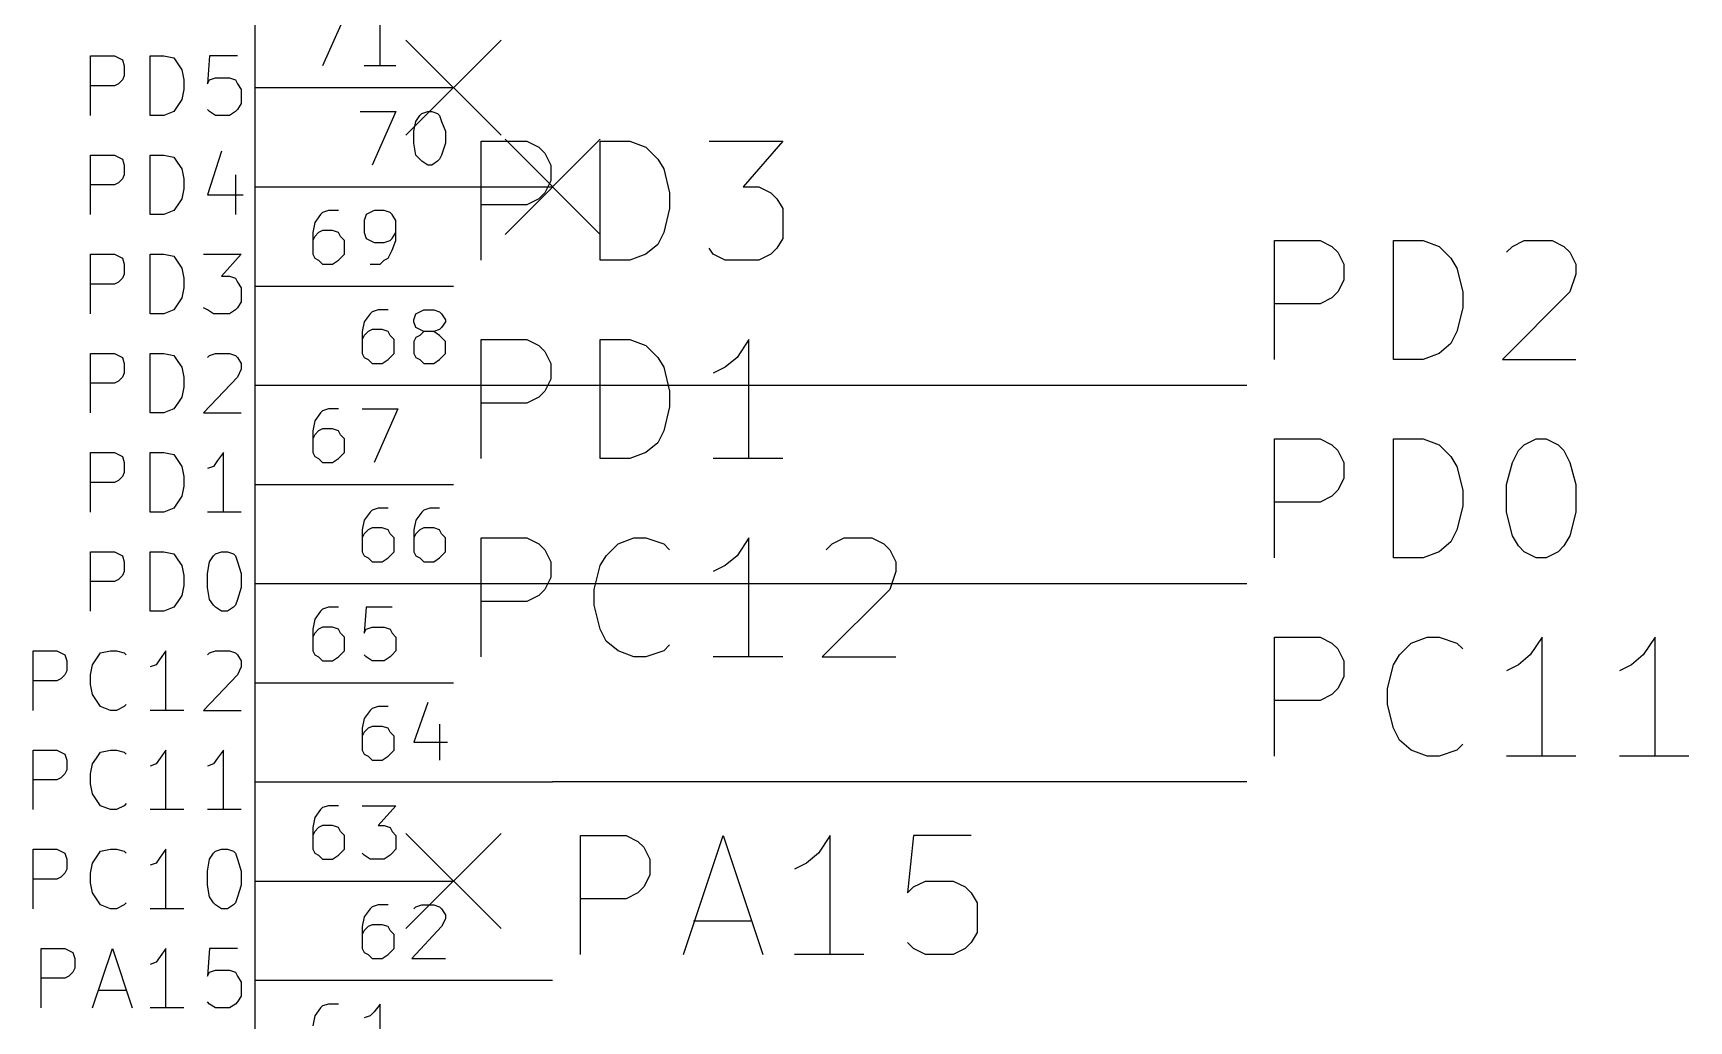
# Model space of a CAD drawing. Extents: x 10 to 287, y -200 to -10.
# Drawn here: x 63.2 to 84.4, y -132.6 to -119.95 of the extents above; entities that cross this region are included whole.
import ezdxf

# ---------------------------------------------------------------- set-up
doc = ezdxf.new("R2010")
doc.units = 0
doc.header["$MEASUREMENT"] = 0
doc.layers.add('BLACK', color=7, linetype='CONTINUOUS')

msp = doc.modelspace()

# ---------------------------------------------------------------- linework, layer by layer
at = {"layer": 'Black'}
for p, q in [((68.9356, -122.86), (68.9356, -121.336)), ((68.9356, -121.336), (69.5198, -121.336)), ((69.5198, -121.336), (69.6722, -121.412)), ((69.6722, -121.412), (69.7484, -121.488)), ((69.7484, -121.488), (69.8246, -121.641)), ((70.4596, -122.86), (70.4596, -121.336)), ((70.4596, -121.336), (70.8406, -121.336)), ((70.8406, -121.336), (71.0438, -121.412)), ((71.0438, -121.412), (71.1962, -121.564)), ((71.8566, -121.336), (72.7964, -121.336)), ((72.7964, -121.336), (72.2884, -121.92)), ((69.8246, -121.641), (69.8246, -121.844)), ((71.1962, -121.564), (71.2724, -121.691)), ((71.2724, -121.691), (71.3486, -121.996)), ((69.8246, -121.844), (69.7484, -121.996)), ((72.2884, -121.92), (72.4916, -121.92)), ((72.4916, -121.92), (72.644, -121.996)), ((69.5198, -122.149), (68.9356, -122.149)), ((69.6722, -122.072), (69.5198, -122.149)), ((69.7484, -121.996), (69.6722, -122.072)), ((71.3486, -121.996), (71.3486, -122.199)), ((72.644, -121.996), (72.7202, -122.072)), ((72.7202, -122.072), (72.7964, -122.199)), ((71.3486, -122.199), (71.2724, -122.504)), ((72.7964, -122.199), (72.7964, -122.58)), ((71.2724, -122.504), (71.1962, -122.657)), ((72.7964, -122.58), (72.7202, -122.707)), ((71.0438, -122.784), (70.8406, -122.86)), ((71.1962, -122.657), (71.0438, -122.784)), ((71.9074, -122.784), (71.8566, -122.707)), ((72.0598, -122.86), (71.9074, -122.784)), ((72.644, -122.784), (72.4916, -122.86)), ((72.7202, -122.707), (72.644, -122.784)), ((79.0956, -124.13), (79.0956, -122.606)), ((79.0956, -122.606), (79.6798, -122.606)), ((79.6798, -122.606), (79.8322, -122.682)), ((79.8322, -122.682), (79.9084, -122.758)), ((79.9084, -122.758), (79.9846, -122.911)), ((80.6196, -124.13), (80.6196, -122.606)), ((80.6196, -122.606), (81.0006, -122.606)), ((81.0006, -122.606), (81.2038, -122.682)), ((81.2038, -122.682), (81.3562, -122.834)), ((82.0674, -122.758), (82.1436, -122.682)), ((82.1436, -122.682), (82.296, -122.606)), ((82.296, -122.606), (82.6516, -122.606)), ((82.6516, -122.606), (82.804, -122.682)), ((82.804, -122.682), (82.8802, -122.758)), ((82.8802, -122.758), (82.9564, -122.911)), ((70.8406, -122.86), (70.4596, -122.86)), ((72.4916, -122.86), (72.0598, -122.86)), ((79.9846, -122.911), (79.9846, -123.114)), ((81.3562, -122.834), (81.4324, -122.961)), ((81.4324, -122.961), (81.5086, -123.266)), ((82.9564, -122.911), (82.9564, -123.038)), ((79.9846, -123.114), (79.9084, -123.266)), ((82.9564, -123.038), (82.8802, -123.266)), ((79.6798, -123.419), (79.0956, -123.419)), ((79.8322, -123.342), (79.6798, -123.419)), ((79.9084, -123.266), (79.8322, -123.342)), ((81.5086, -123.266), (81.5086, -123.469)), ((82.8802, -123.266), (82.0166, -124.13)), ((81.5086, -123.469), (81.4324, -123.774)), ((81.4324, -123.774), (81.3562, -123.927)), ((68.9356, -125.4), (68.9356, -123.876)), ((68.9356, -123.876), (69.5198, -123.876)), ((69.5198, -123.876), (69.6722, -123.952)), ((69.6722, -123.952), (69.7484, -124.028)), ((69.7484, -124.028), (69.8246, -124.181)), ((70.4596, -125.4), (70.4596, -123.876)), ((70.4596, -123.876), (70.8406, -123.876)), ((70.8406, -123.876), (71.0438, -123.952)), ((71.0438, -123.952), (71.1962, -124.104)), ((72.3646, -123.876), (72.2122, -124.104)), ((72.3646, -125.4), (72.3646, -123.876)), ((81.2038, -124.054), (81.0006, -124.13)), ((81.3562, -123.927), (81.2038, -124.054)), ((69.8246, -124.181), (69.8246, -124.384)), ((71.1962, -124.104), (71.2724, -124.231)), ((71.2724, -124.231), (71.3486, -124.536)), ((72.0598, -124.231), (71.9074, -124.308)), ((72.2122, -124.104), (72.0598, -124.231)), ((81.0006, -124.13), (80.6196, -124.13)), ((82.0166, -124.13), (82.9564, -124.13)), ((69.8246, -124.384), (69.7484, -124.536)), ((69.5198, -124.689), (68.9356, -124.689)), ((69.6722, -124.612), (69.5198, -124.689)), ((69.7484, -124.536), (69.6722, -124.612)), ((71.3486, -124.536), (71.3486, -124.739)), ((71.3486, -124.739), (71.2724, -125.044)), ((71.2724, -125.044), (71.1962, -125.197)), ((71.0438, -125.324), (70.8406, -125.4)), ((71.1962, -125.197), (71.0438, -125.324)), ((79.0956, -126.67), (79.0956, -125.146)), ((79.0956, -125.146), (79.6798, -125.146)), ((79.6798, -125.146), (79.8322, -125.222)), ((79.8322, -125.222), (79.9084, -125.298)), ((79.9084, -125.298), (79.9846, -125.451)), ((80.6196, -126.67), (80.6196, -125.146)), ((80.6196, -125.146), (81.0006, -125.146)), ((81.0006, -125.146), (81.2038, -125.222)), ((81.2038, -125.222), (81.3562, -125.374)), ((82.1436, -125.451), (82.2198, -125.298)), ((82.2198, -125.298), (82.296, -125.222)), ((82.296, -125.222), (82.4484, -125.146)), ((82.4484, -125.146), (82.5754, -125.146)), ((82.5754, -125.146), (82.7278, -125.222)), ((82.7278, -125.222), (82.804, -125.298)), ((82.804, -125.298), (82.8802, -125.451)), ((70.8406, -125.4), (70.4596, -125.4)), ((72.7964, -125.4), (71.9074, -125.4)), ((79.9846, -125.451), (79.9846, -125.654)), ((81.3562, -125.374), (81.4324, -125.501)), ((81.4324, -125.501), (81.5086, -125.806)), ((82.0674, -125.73), (82.1436, -125.451)), ((82.8802, -125.451), (82.9564, -125.73)), ((79.9846, -125.654), (79.9084, -125.806)), ((82.0674, -126.086), (82.0674, -125.73)), ((82.9564, -125.73), (82.9564, -126.086)), ((79.6798, -125.959), (79.0956, -125.959)), ((79.8322, -125.882), (79.6798, -125.959)), ((79.9084, -125.806), (79.8322, -125.882)), ((81.5086, -125.806), (81.5086, -126.009)), ((81.5086, -126.009), (81.4324, -126.314)), ((82.1436, -126.39), (82.0674, -126.086)), ((82.9564, -126.086), (82.8802, -126.39)), ((81.4324, -126.314), (81.3562, -126.467)), ((82.2198, -126.517), (82.1436, -126.39)), ((82.8802, -126.39), (82.804, -126.517)), ((68.9356, -127.94), (68.9356, -126.416)), ((68.9356, -126.416), (69.5198, -126.416)), ((69.5198, -126.416), (69.6722, -126.492)), ((69.6722, -126.492), (69.7484, -126.568)), ((69.7484, -126.568), (69.8246, -126.721)), ((70.5358, -126.644), (70.6882, -126.492)), ((70.6882, -126.492), (70.8914, -126.416)), ((70.8914, -126.416), (71.0438, -126.416)), ((71.0438, -126.416), (71.2724, -126.492)), ((71.2724, -126.492), (71.3486, -126.568)), ((72.3646, -126.416), (72.2122, -126.644)), ((72.3646, -127.94), (72.3646, -126.416)), ((73.3552, -126.568), (73.4314, -126.492)), ((73.4314, -126.492), (73.5838, -126.416)), ((73.5838, -126.416), (73.9394, -126.416)), ((73.9394, -126.416), (74.0918, -126.492)), ((74.0918, -126.492), (74.168, -126.568)), ((74.168, -126.568), (74.2442, -126.721)), ((81.2038, -126.594), (81.0006, -126.67)), ((81.3562, -126.467), (81.2038, -126.594)), ((82.296, -126.594), (82.2198, -126.517)), ((82.4484, -126.67), (82.296, -126.594)), ((82.7278, -126.594), (82.5754, -126.67)), ((82.804, -126.517), (82.7278, -126.594)), ((69.8246, -126.721), (69.8246, -126.924)), ((70.3834, -127.076), (70.4596, -126.771)), ((70.4596, -126.771), (70.5358, -126.644)), ((72.0598, -126.771), (71.9074, -126.848)), ((72.2122, -126.644), (72.0598, -126.771)), ((74.2442, -126.721), (74.2442, -126.848)), ((81.0006, -126.67), (80.6196, -126.67)), ((82.5754, -126.67), (82.4484, -126.67)), ((69.8246, -126.924), (69.7484, -127.076)), ((74.2442, -126.848), (74.168, -127.076)), ((69.5198, -127.229), (68.9356, -127.229)), ((69.6722, -127.152), (69.5198, -127.229)), ((69.7484, -127.076), (69.6722, -127.152)), ((70.3834, -127.279), (70.3834, -127.076)), ((74.168, -127.076), (73.3044, -127.94)), ((70.4596, -127.584), (70.3834, -127.279)), ((70.5358, -127.737), (70.4596, -127.584)), ((70.6882, -127.864), (70.5358, -127.737)), ((70.8914, -127.94), (70.6882, -127.864)), ((71.2724, -127.864), (71.0438, -127.94)), ((71.3486, -127.787), (71.2724, -127.864)), ((79.0956, -129.21), (79.0956, -127.686)), ((79.0956, -127.686), (79.6798, -127.686)), ((79.6798, -127.686), (79.8322, -127.762)), ((79.8322, -127.762), (79.9084, -127.838)), ((79.9084, -127.838), (79.9846, -127.991)), ((80.6958, -127.914), (80.8482, -127.762)), ((80.8482, -127.762), (81.0514, -127.686)), ((81.0514, -127.686), (81.2038, -127.686)), ((81.2038, -127.686), (81.4324, -127.762)), ((81.4324, -127.762), (81.5086, -127.838)), ((82.5246, -127.686), (82.3722, -127.914)), ((82.5246, -129.21), (82.5246, -127.686)), ((83.9724, -127.686), (83.82, -127.914)), ((83.9724, -129.21), (83.9724, -127.686)), ((71.0438, -127.94), (70.8914, -127.94)), ((72.7964, -127.94), (71.9074, -127.94)), ((73.3044, -127.94), (74.2442, -127.94)), ((79.9846, -127.991), (79.9846, -128.194)), ((80.5434, -128.346), (80.6196, -128.041)), ((80.6196, -128.041), (80.6958, -127.914)), ((82.2198, -128.041), (82.0674, -128.118)), ((82.3722, -127.914), (82.2198, -128.041)), ((83.6676, -128.041), (83.5152, -128.118)), ((83.82, -127.914), (83.6676, -128.041)), ((79.9846, -128.194), (79.9084, -128.346)), ((79.6798, -128.499), (79.0956, -128.499)), ((79.8322, -128.422), (79.6798, -128.499)), ((79.9084, -128.346), (79.8322, -128.422)), ((80.5434, -128.549), (80.5434, -128.346)), ((80.6196, -128.854), (80.5434, -128.549)), ((80.6958, -129.007), (80.6196, -128.854)), ((80.8482, -129.134), (80.6958, -129.007)), ((81.0514, -129.21), (80.8482, -129.134)), ((81.4324, -129.134), (81.2038, -129.21)), ((81.5086, -129.057), (81.4324, -129.134)), ((81.2038, -129.21), (81.0514, -129.21)), ((82.9564, -129.21), (82.0674, -129.21)), ((84.4042, -129.21), (83.5152, -129.21)), ((70.2056, -131.75), (70.2056, -130.226)), ((70.2056, -130.226), (70.7898, -130.226)), ((70.7898, -130.226), (70.9422, -130.302)), ((70.9422, -130.302), (71.0184, -130.378)), ((71.0184, -130.378), (71.0946, -130.531)), ((71.5264, -131.75), (72.0344, -130.226)), ((72.0344, -130.226), (72.5424, -131.75)), ((73.406, -130.226), (73.2536, -130.454)), ((73.406, -131.75), (73.406, -130.226)), ((74.4728, -130.226), (74.3966, -130.962)), ((75.2094, -130.226), (74.4728, -130.226)), ((71.0946, -130.531), (71.0946, -130.734)), ((73.1012, -130.581), (72.9488, -130.658)), ((73.2536, -130.454), (73.1012, -130.581)), ((71.0946, -130.734), (71.0184, -130.886)), ((74.4728, -130.886), (74.6252, -130.81)), ((74.6252, -130.81), (74.9808, -130.81)), ((74.9808, -130.81), (75.1332, -130.886)), ((70.7898, -131.039), (70.2056, -131.039)), ((70.9422, -130.962), (70.7898, -131.039)), ((71.0184, -130.886), (70.9422, -130.962)), ((74.3966, -130.962), (74.4728, -130.886)), ((75.1332, -130.886), (75.2094, -130.962)), ((75.2094, -130.962), (75.2856, -131.089)), ((75.2856, -131.089), (75.2856, -131.47)), ((71.6534, -131.318), (72.39, -131.318)), ((75.2856, -131.47), (75.2094, -131.597)), ((74.4728, -131.674), (74.3966, -131.597)), ((74.6252, -131.75), (74.4728, -131.674)), ((75.1332, -131.674), (74.9808, -131.75)), ((75.2094, -131.597), (75.1332, -131.674)), ((73.8378, -131.75), (72.9488, -131.75)), ((74.9808, -131.75), (74.6252, -131.75))]:
    msp.add_line(p, q, dxfattribs=at)
at = {"layer": 'Blue 2'}
for p, q in [((67.9704, -120.04), (69.1896, -121.26)), ((69.1896, -120.04), (67.9704, -121.26)), ((69.2404, -121.31), (70.4596, -122.53)), ((70.4596, -121.31), (69.2404, -122.53)), ((67.9704, -130.2), (69.1896, -131.42)), ((69.1896, -130.2), (67.9704, -131.42))]:
    msp.add_line(p, q, dxfattribs=at)
at = {"layer": 'Cyan 2'}
for p, q in [((63.9318, -121.006), (63.9318, -120.244)), ((63.9318, -120.244), (64.2366, -120.244)), ((64.2366, -120.244), (64.2874, -120.269)), ((64.6938, -121.006), (64.6938, -120.244)), ((64.6938, -120.244), (64.8716, -120.244)), ((64.8716, -120.244), (64.9986, -120.269)), ((65.4558, -120.244), (65.4304, -120.599)), ((65.8114, -120.244), (65.4558, -120.244)), ((64.2874, -120.269), (64.3382, -120.294)), ((64.3382, -120.294), (64.3636, -120.371)), ((64.3636, -120.371), (64.3636, -120.498)), ((64.9986, -120.269), (65.0494, -120.345)), ((65.0494, -120.345), (65.1002, -120.421)), ((65.1002, -120.421), (65.1256, -120.548)), ((64.2366, -120.625), (63.9318, -120.625)), ((64.2874, -120.599), (64.2366, -120.625)), ((64.3382, -120.548), (64.2874, -120.599)), ((64.3636, -120.498), (64.3382, -120.548)), ((65.1256, -120.675), (65.1002, -120.802)), ((65.1256, -120.548), (65.1256, -120.675)), ((65.4304, -120.599), (65.4558, -120.548)), ((65.4558, -120.548), (65.532, -120.523)), ((65.532, -120.523), (65.7098, -120.523)), ((65.7098, -120.523), (65.786, -120.548)), ((65.786, -120.548), (65.8114, -120.599)), ((65.8114, -120.599), (65.8622, -120.675)), ((65.8622, -120.675), (65.8622, -120.853)), ((65.0494, -120.879), (64.9986, -120.955)), ((65.1002, -120.802), (65.0494, -120.879)), ((65.8622, -120.853), (65.8114, -120.929)), ((64.8716, -121.006), (64.6938, -121.006)), ((64.9986, -120.955), (64.8716, -121.006)), ((65.4558, -120.955), (65.4304, -120.929)), ((65.532, -121.006), (65.4558, -120.955)), ((65.7098, -121.006), (65.532, -121.006)), ((65.786, -120.955), (65.7098, -121.006)), ((65.8114, -120.929), (65.786, -120.955)), ((63.9318, -122.276), (63.9318, -121.514)), ((63.9318, -121.514), (64.2366, -121.514)), ((64.2366, -121.514), (64.2874, -121.539)), ((64.6938, -122.276), (64.6938, -121.514)), ((64.6938, -121.514), (64.8716, -121.514)), ((64.8716, -121.514), (64.9986, -121.539)), ((65.6082, -121.463), (65.4304, -122.022)), ((64.2874, -121.539), (64.3382, -121.564)), ((64.3382, -121.564), (64.3636, -121.641)), ((64.3636, -121.641), (64.3636, -121.768)), ((64.9986, -121.539), (65.0494, -121.615)), ((65.0494, -121.615), (65.1002, -121.691)), ((65.1002, -121.691), (65.1256, -121.818)), ((64.2366, -121.895), (63.9318, -121.895)), ((64.2874, -121.869), (64.2366, -121.895)), ((64.3382, -121.818), (64.2874, -121.869)), ((64.3636, -121.768), (64.3382, -121.818)), ((65.1256, -121.945), (65.1002, -122.072)), ((65.1256, -121.818), (65.1256, -121.945)), ((65.786, -121.768), (65.786, -122.276)), ((65.0494, -122.149), (64.9986, -122.225)), ((65.1002, -122.072), (65.0494, -122.149)), ((65.4304, -122.022), (65.8876, -122.022)), ((64.8716, -122.276), (64.6938, -122.276)), ((64.9986, -122.225), (64.8716, -122.276)), ((63.9318, -123.546), (63.9318, -122.784)), ((63.9318, -122.784), (64.2366, -122.784)), ((64.2366, -122.784), (64.2874, -122.809)), ((64.6938, -123.546), (64.6938, -122.784)), ((64.6938, -122.784), (64.8716, -122.784)), ((64.8716, -122.784), (64.9986, -122.809)), ((65.3796, -122.784), (65.8622, -122.784)), ((65.8622, -122.784), (65.6082, -123.063)), ((64.2874, -122.809), (64.3382, -122.834)), ((64.3382, -122.834), (64.3636, -122.911)), ((64.3636, -122.911), (64.3636, -123.038)), ((64.9986, -122.809), (65.0494, -122.885)), ((65.0494, -122.885), (65.1002, -122.961)), ((65.1002, -122.961), (65.1256, -123.088)), ((64.2366, -123.165), (63.9318, -123.165)), ((64.2874, -123.139), (64.2366, -123.165)), ((64.3382, -123.088), (64.2874, -123.139)), ((64.3636, -123.038), (64.3382, -123.088)), ((65.1256, -123.215), (65.1002, -123.342)), ((65.1256, -123.088), (65.1256, -123.215)), ((65.6082, -123.063), (65.7098, -123.063)), ((65.7098, -123.063), (65.786, -123.088)), ((65.786, -123.088), (65.8114, -123.139)), ((65.8114, -123.139), (65.8622, -123.215)), ((65.8622, -123.215), (65.8622, -123.393)), ((65.0494, -123.419), (64.9986, -123.495)), ((65.1002, -123.342), (65.0494, -123.419)), ((65.8622, -123.393), (65.8114, -123.469)), ((64.8716, -123.546), (64.6938, -123.546)), ((64.9986, -123.495), (64.8716, -123.546)), ((65.4304, -123.495), (65.3796, -123.469)), ((65.5066, -123.546), (65.4304, -123.495)), ((65.7098, -123.546), (65.5066, -123.546)), ((65.786, -123.495), (65.7098, -123.546)), ((65.8114, -123.469), (65.786, -123.495)), ((63.9318, -124.816), (63.9318, -124.054)), ((63.9318, -124.054), (64.2366, -124.054)), ((64.2366, -124.054), (64.2874, -124.079)), ((64.6938, -124.816), (64.6938, -124.054)), ((64.6938, -124.054), (64.8716, -124.054)), ((64.8716, -124.054), (64.9986, -124.079)), ((65.4558, -124.079), (65.532, -124.054)), ((65.532, -124.054), (65.7098, -124.054)), ((65.7098, -124.054), (65.786, -124.079)), ((64.2874, -124.079), (64.3382, -124.104)), ((64.3382, -124.104), (64.3636, -124.181)), ((64.3636, -124.181), (64.3636, -124.308)), ((64.9986, -124.079), (65.0494, -124.155)), ((65.0494, -124.155), (65.1002, -124.231)), ((65.1002, -124.231), (65.1256, -124.358)), ((65.4304, -124.104), (65.4558, -124.079)), ((65.786, -124.079), (65.8114, -124.104)), ((65.8114, -124.104), (65.8622, -124.181)), ((65.8622, -124.257), (65.8114, -124.358)), ((65.8622, -124.181), (65.8622, -124.257)), ((64.2366, -124.435), (63.9318, -124.435)), ((64.2874, -124.409), (64.2366, -124.435)), ((64.3382, -124.358), (64.2874, -124.409)), ((64.3636, -124.308), (64.3382, -124.358)), ((65.1256, -124.485), (65.1002, -124.612)), ((65.1256, -124.358), (65.1256, -124.485)), ((65.8114, -124.358), (65.3796, -124.816)), ((65.0494, -124.689), (64.9986, -124.765)), ((65.1002, -124.612), (65.0494, -124.689)), ((64.8716, -124.816), (64.6938, -124.816)), ((64.9986, -124.765), (64.8716, -124.816)), ((65.3796, -124.816), (65.8622, -124.816)), ((63.9318, -126.086), (63.9318, -125.324)), ((63.9318, -125.324), (64.2366, -125.324)), ((64.2366, -125.324), (64.2874, -125.349)), ((64.6938, -126.086), (64.6938, -125.324)), ((64.6938, -125.324), (64.8716, -125.324)), ((64.8716, -125.324), (64.9986, -125.349)), ((65.6336, -125.324), (65.5574, -125.425)), ((65.6336, -126.086), (65.6336, -125.324)), ((64.2874, -125.349), (64.3382, -125.374)), ((64.3382, -125.374), (64.3636, -125.451)), ((64.3636, -125.451), (64.3636, -125.578)), ((64.9986, -125.349), (65.0494, -125.425)), ((65.0494, -125.425), (65.1002, -125.501)), ((65.1002, -125.501), (65.1256, -125.628)), ((65.5066, -125.501), (65.4304, -125.527)), ((65.5574, -125.425), (65.5066, -125.501)), ((64.2366, -125.705), (63.9318, -125.705)), ((64.2874, -125.679), (64.2366, -125.705)), ((64.3382, -125.628), (64.2874, -125.679)), ((64.3636, -125.578), (64.3382, -125.628)), ((65.1256, -125.755), (65.1002, -125.882)), ((65.1256, -125.628), (65.1256, -125.755)), ((65.0494, -125.959), (64.9986, -126.035)), ((65.1002, -125.882), (65.0494, -125.959)), ((64.8716, -126.086), (64.6938, -126.086)), ((64.9986, -126.035), (64.8716, -126.086)), ((65.8622, -126.086), (65.4304, -126.086)), ((63.9318, -127.356), (63.9318, -126.594)), ((63.9318, -126.594), (64.2366, -126.594)), ((64.2366, -126.594), (64.2874, -126.619)), ((64.6938, -127.356), (64.6938, -126.594)), ((64.6938, -126.594), (64.8716, -126.594)), ((64.8716, -126.594), (64.9986, -126.619)), ((65.532, -126.619), (65.6082, -126.594)), ((65.6082, -126.594), (65.6844, -126.594)), ((65.6844, -126.594), (65.7606, -126.619)), ((64.2874, -126.619), (64.3382, -126.644)), ((64.3382, -126.644), (64.3636, -126.721)), ((64.3636, -126.721), (64.3636, -126.848)), ((64.9986, -126.619), (65.0494, -126.695)), ((65.0494, -126.695), (65.1002, -126.771)), ((65.1002, -126.771), (65.1256, -126.898)), ((65.4304, -126.873), (65.4558, -126.721)), ((65.4558, -126.721), (65.5066, -126.644)), ((65.5066, -126.644), (65.532, -126.619)), ((65.7606, -126.619), (65.786, -126.644)), ((65.786, -126.644), (65.8114, -126.721)), ((65.8114, -126.721), (65.8622, -126.873)), ((64.2366, -126.975), (63.9318, -126.975)), ((64.2874, -126.949), (64.2366, -126.975)), ((64.3382, -126.898), (64.2874, -126.949)), ((64.3636, -126.848), (64.3382, -126.898)), ((65.1256, -127.025), (65.1002, -127.152)), ((65.1256, -126.898), (65.1256, -127.025)), ((65.4304, -127.051), (65.4304, -126.873)), ((65.8622, -126.873), (65.8622, -127.051)), ((65.0494, -127.229), (64.9986, -127.305)), ((65.1002, -127.152), (65.0494, -127.229)), ((65.4558, -127.203), (65.4304, -127.051)), ((65.5066, -127.279), (65.4558, -127.203)), ((65.8114, -127.203), (65.786, -127.279)), ((65.8622, -127.051), (65.8114, -127.203)), ((64.8716, -127.356), (64.6938, -127.356)), ((64.9986, -127.305), (64.8716, -127.356)), ((65.532, -127.305), (65.5066, -127.279)), ((65.6082, -127.356), (65.532, -127.305)), ((65.6844, -127.356), (65.6082, -127.356)), ((65.7606, -127.305), (65.6844, -127.356)), ((65.786, -127.279), (65.7606, -127.305)), ((63.1952, -128.626), (63.1952, -127.864)), ((63.1952, -127.864), (63.5, -127.864)), ((63.5, -127.864), (63.5508, -127.889)), ((63.5508, -127.889), (63.6016, -127.914)), ((64.008, -127.965), (64.0588, -127.889)), ((64.0588, -127.889), (64.1858, -127.864)), ((64.1858, -127.864), (64.262, -127.864)), ((64.262, -127.864), (64.3636, -127.889)), ((64.3636, -127.889), (64.389, -127.914)), ((64.897, -127.864), (64.8208, -127.965)), ((64.897, -128.626), (64.897, -127.864)), ((65.4304, -127.914), (65.4558, -127.889)), ((65.4558, -127.889), (65.532, -127.864)), ((65.532, -127.864), (65.7098, -127.864)), ((65.7098, -127.864), (65.786, -127.889)), ((65.786, -127.889), (65.8114, -127.914)), ((63.6016, -127.914), (63.627, -127.991)), ((63.627, -127.991), (63.627, -128.118)), ((63.9318, -128.168), (63.9572, -128.041)), ((63.9572, -128.041), (64.008, -127.965)), ((64.77, -128.041), (64.6938, -128.067)), ((64.8208, -127.965), (64.77, -128.041)), ((65.8114, -127.914), (65.8622, -127.991)), ((65.8622, -128.067), (65.8114, -128.168)), ((65.8622, -127.991), (65.8622, -128.067)), ((63.5, -128.245), (63.1952, -128.245)), ((63.5508, -128.219), (63.5, -128.245)), ((63.6016, -128.168), (63.5508, -128.219)), ((63.627, -128.118), (63.6016, -128.168)), ((63.9318, -128.295), (63.9318, -128.168)), ((63.9572, -128.422), (63.9318, -128.295)), ((65.8114, -128.168), (65.3796, -128.626)), ((64.008, -128.499), (63.9572, -128.422)), ((64.0588, -128.575), (64.008, -128.499)), ((64.1858, -128.626), (64.0588, -128.575)), ((64.262, -128.626), (64.1858, -128.626)), ((64.3636, -128.575), (64.262, -128.626)), ((64.389, -128.549), (64.3636, -128.575)), ((65.1256, -128.626), (64.6938, -128.626)), ((65.3796, -128.626), (65.8622, -128.626)), ((63.1952, -129.896), (63.1952, -129.134)), ((63.1952, -129.134), (63.5, -129.134)), ((63.5, -129.134), (63.5508, -129.159)), ((63.5508, -129.159), (63.6016, -129.184)), ((64.008, -129.235), (64.0588, -129.159)), ((64.0588, -129.159), (64.1858, -129.134)), ((64.1858, -129.134), (64.262, -129.134)), ((64.262, -129.134), (64.3636, -129.159)), ((64.3636, -129.159), (64.389, -129.184)), ((64.897, -129.134), (64.8208, -129.235)), ((64.897, -129.896), (64.897, -129.134)), ((65.6336, -129.134), (65.5574, -129.235)), ((65.6336, -129.896), (65.6336, -129.134)), ((63.6016, -129.184), (63.627, -129.261)), ((63.627, -129.261), (63.627, -129.388)), ((63.9318, -129.438), (63.9572, -129.311)), ((63.9572, -129.311), (64.008, -129.235)), ((64.77, -129.311), (64.6938, -129.337)), ((64.8208, -129.235), (64.77, -129.311)), ((65.5066, -129.311), (65.4304, -129.337)), ((65.5574, -129.235), (65.5066, -129.311)), ((63.5, -129.515), (63.1952, -129.515)), ((63.5508, -129.489), (63.5, -129.515)), ((63.6016, -129.438), (63.5508, -129.489)), ((63.627, -129.388), (63.6016, -129.438)), ((63.9318, -129.565), (63.9318, -129.438)), ((63.9572, -129.692), (63.9318, -129.565)), ((64.008, -129.769), (63.9572, -129.692)), ((64.0588, -129.845), (64.008, -129.769)), ((64.1858, -129.896), (64.0588, -129.845)), ((64.262, -129.896), (64.1858, -129.896)), ((64.3636, -129.845), (64.262, -129.896)), ((64.389, -129.819), (64.3636, -129.845)), ((65.1256, -129.896), (64.6938, -129.896)), ((65.8622, -129.896), (65.4304, -129.896)), ((63.1952, -131.166), (63.1952, -130.404)), ((63.1952, -130.404), (63.5, -130.404)), ((63.5, -130.404), (63.5508, -130.429)), ((63.5508, -130.429), (63.6016, -130.454)), ((64.008, -130.505), (64.0588, -130.429)), ((64.0588, -130.429), (64.1858, -130.404)), ((64.1858, -130.404), (64.262, -130.404)), ((64.262, -130.404), (64.3636, -130.429)), ((64.3636, -130.429), (64.389, -130.454)), ((64.897, -130.404), (64.8208, -130.505)), ((64.897, -131.166), (64.897, -130.404)), ((65.5066, -130.454), (65.532, -130.429)), ((65.532, -130.429), (65.6082, -130.404)), ((65.6082, -130.404), (65.6844, -130.404)), ((65.6844, -130.404), (65.7606, -130.429)), ((65.7606, -130.429), (65.786, -130.454)), ((63.6016, -130.454), (63.627, -130.531)), ((63.627, -130.531), (63.627, -130.658)), ((63.9318, -130.708), (63.9572, -130.581)), ((63.9572, -130.581), (64.008, -130.505)), ((64.77, -130.581), (64.6938, -130.607)), ((64.8208, -130.505), (64.77, -130.581)), ((65.4304, -130.683), (65.4558, -130.531)), ((65.4558, -130.531), (65.5066, -130.454)), ((65.786, -130.454), (65.8114, -130.531)), ((65.8114, -130.531), (65.8622, -130.683)), ((63.5, -130.785), (63.1952, -130.785)), ((63.5508, -130.759), (63.5, -130.785)), ((63.6016, -130.708), (63.5508, -130.759)), ((63.627, -130.658), (63.6016, -130.708)), ((63.9318, -130.835), (63.9318, -130.708)), ((63.9572, -130.962), (63.9318, -130.835)), ((65.4304, -130.861), (65.4304, -130.683)), ((65.8622, -130.683), (65.8622, -130.861)), ((64.008, -131.039), (63.9572, -130.962)), ((64.0588, -131.115), (64.008, -131.039)), ((65.4558, -131.013), (65.4304, -130.861)), ((65.5066, -131.089), (65.4558, -131.013)), ((65.8114, -131.013), (65.786, -131.089)), ((65.8622, -130.861), (65.8114, -131.013)), ((64.1858, -131.166), (64.0588, -131.115)), ((64.262, -131.166), (64.1858, -131.166)), ((64.3636, -131.115), (64.262, -131.166)), ((64.389, -131.089), (64.3636, -131.115)), ((65.1256, -131.166), (64.6938, -131.166)), ((65.532, -131.115), (65.5066, -131.089)), ((65.6082, -131.166), (65.532, -131.115)), ((65.6844, -131.166), (65.6082, -131.166)), ((65.7606, -131.115), (65.6844, -131.166)), ((65.786, -131.089), (65.7606, -131.115)), ((63.2968, -132.436), (63.2968, -131.674)), ((63.2968, -131.674), (63.6016, -131.674)), ((63.6016, -131.674), (63.6524, -131.699)), ((63.6524, -131.699), (63.7032, -131.724)), ((63.9572, -132.436), (64.2112, -131.674)), ((64.2112, -131.674), (64.4652, -132.436)), ((64.897, -131.674), (64.8208, -131.775)), ((64.897, -132.436), (64.897, -131.674)), ((65.4558, -131.674), (65.4304, -132.029)), ((65.8114, -131.674), (65.4558, -131.674)), ((63.7032, -131.724), (63.7286, -131.801)), ((63.7286, -131.801), (63.7286, -131.928)), ((64.77, -131.851), (64.6938, -131.877)), ((64.8208, -131.775), (64.77, -131.851)), ((63.6016, -132.055), (63.2968, -132.055)), ((63.6524, -132.029), (63.6016, -132.055)), ((63.7032, -131.978), (63.6524, -132.029)), ((63.7286, -131.928), (63.7032, -131.978)), ((65.4304, -132.029), (65.4558, -131.978)), ((65.4558, -131.978), (65.532, -131.953)), ((65.532, -131.953), (65.7098, -131.953)), ((65.7098, -131.953), (65.786, -131.978)), ((65.786, -131.978), (65.8114, -132.029)), ((65.8114, -132.029), (65.8622, -132.105)), ((65.8622, -132.105), (65.8622, -132.283)), ((64.0334, -132.207), (64.389, -132.207)), ((65.8622, -132.283), (65.8114, -132.359)), ((65.1256, -132.436), (64.6938, -132.436)), ((65.4558, -132.385), (65.4304, -132.359)), ((65.532, -132.436), (65.4558, -132.385)), ((65.7098, -132.436), (65.532, -132.436)), ((65.786, -132.385), (65.7098, -132.436)), ((65.8114, -132.359), (65.786, -132.385))]:
    msp.add_line(p, q, dxfattribs=at)
at = {"layer": 'Green 2'}
for p, q in [((69.85, -124.46), (78.74, -124.46)), ((69.85, -127), (78.74, -127)), ((78.74, -129.54), (69.85, -129.54))]:
    msp.add_line(p, q, dxfattribs=at)
at = {"layer": 'Red 2'}
for p, q in [((66.04, -148.59), (66.04, -82.55)), ((67.2084, -119.685), (66.9036, -120.371)), ((67.6402, -120.371), (67.6402, -119.685)), ((67.8434, -120.371), (67.437, -120.371)), ((66.04, -120.65), (68.58, -120.65)), ((67.3862, -120.955), (67.8434, -120.955)), ((67.8434, -120.955), (67.5386, -121.641)), ((68.072, -121.209), (68.0974, -121.082)), ((68.0974, -121.082), (68.1482, -121.006)), ((68.1482, -121.006), (68.1736, -120.98)), ((68.1736, -120.98), (68.2498, -120.955)), ((68.2498, -120.955), (68.3006, -120.955)), ((68.3006, -120.955), (68.3768, -120.98)), ((68.3768, -120.98), (68.4022, -121.006)), ((68.4022, -121.006), (68.4276, -121.082)), ((68.4276, -121.082), (68.4784, -121.209)), ((68.072, -121.361), (68.072, -121.209)), ((68.4784, -121.209), (68.4784, -121.361)), ((68.0974, -121.514), (68.072, -121.361)), ((68.1482, -121.564), (68.0974, -121.514)), ((68.4276, -121.514), (68.4022, -121.564)), ((68.4784, -121.361), (68.4276, -121.514)), ((68.1736, -121.59), (68.1482, -121.564)), ((68.2498, -121.641), (68.1736, -121.59)), ((68.3006, -121.641), (68.2498, -121.641)), ((68.3768, -121.59), (68.3006, -121.641)), ((68.4022, -121.564), (68.3768, -121.59)), ((66.04, -121.92), (69.85, -121.92)), ((66.8782, -122.276), (66.802, -122.377)), ((66.9036, -122.25), (66.8782, -122.276)), ((66.9798, -122.225), (66.9036, -122.25)), ((67.1068, -122.225), (66.9798, -122.225)), ((67.4624, -122.276), (67.437, -122.352)), ((67.437, -122.352), (67.437, -122.504)), ((67.5132, -122.25), (67.4624, -122.276)), ((67.564, -122.225), (67.5132, -122.25)), ((67.691, -122.225), (67.564, -122.225)), ((67.7672, -122.25), (67.691, -122.225)), ((67.7926, -122.276), (67.7672, -122.25)), ((67.8434, -122.352), (67.7926, -122.276)), ((67.8434, -122.606), (67.8434, -122.352)), ((66.802, -122.377), (66.7766, -122.504)), ((66.7766, -122.504), (66.7766, -122.784)), ((66.802, -122.555), (66.7766, -122.606)), ((66.8528, -122.504), (66.802, -122.555)), ((66.9036, -122.479), (66.8528, -122.504)), ((67.0306, -122.479), (66.9036, -122.479)), ((67.1068, -122.504), (67.0306, -122.479)), ((67.1322, -122.555), (67.1068, -122.504)), ((67.183, -122.606), (67.1322, -122.555)), ((67.437, -122.504), (67.4624, -122.58)), ((67.4624, -122.58), (67.5132, -122.606)), ((67.7672, -122.606), (67.7926, -122.58)), ((67.7926, -122.58), (67.8434, -122.504)), ((66.7766, -122.784), (66.802, -122.834)), ((67.1322, -122.834), (67.183, -122.784)), ((67.183, -122.784), (67.183, -122.606)), ((67.5132, -122.606), (67.564, -122.631)), ((67.564, -122.631), (67.691, -122.631)), ((67.691, -122.631), (67.7672, -122.606)), ((67.7418, -122.834), (67.7926, -122.733)), ((67.7926, -122.733), (67.8434, -122.606)), ((66.802, -122.834), (66.8528, -122.86)), ((66.8528, -122.86), (66.9036, -122.911)), ((66.9036, -122.911), (67.0306, -122.911)), ((67.0306, -122.911), (67.1068, -122.86)), ((67.1068, -122.86), (67.1322, -122.834)), ((67.5132, -122.911), (67.6402, -122.911)), ((67.6402, -122.911), (67.691, -122.86)), ((67.691, -122.86), (67.7418, -122.834)), ((66.04, -123.19), (68.58, -123.19)), ((67.437, -123.647), (67.4116, -123.774)), ((67.5132, -123.546), (67.437, -123.647)), ((67.5386, -123.52), (67.5132, -123.546)), ((67.6148, -123.495), (67.5386, -123.52)), ((67.7418, -123.495), (67.6148, -123.495)), ((68.072, -123.622), (68.0974, -123.546)), ((68.072, -123.647), (68.072, -123.622)), ((68.0974, -123.723), (68.072, -123.647)), ((68.0974, -123.546), (68.1482, -123.52)), ((68.1482, -123.52), (68.199, -123.495)), ((68.199, -123.495), (68.326, -123.495)), ((68.326, -123.495), (68.4022, -123.52)), ((68.4022, -123.52), (68.4276, -123.546)), ((68.4276, -123.546), (68.4784, -123.622)), ((68.4784, -123.647), (68.4276, -123.723)), ((68.4784, -123.622), (68.4784, -123.647)), ((67.4116, -123.774), (67.4116, -124.054)), ((67.437, -123.825), (67.4116, -123.876)), ((67.4878, -123.774), (67.437, -123.825)), ((67.5386, -123.749), (67.4878, -123.774)), ((67.6656, -123.749), (67.5386, -123.749)), ((67.7418, -123.774), (67.6656, -123.749)), ((67.7672, -123.825), (67.7418, -123.774)), ((67.818, -123.876), (67.7672, -123.825)), ((68.0974, -123.85), (68.072, -123.901)), ((68.1482, -123.749), (68.0974, -123.723)), ((68.1482, -123.825), (68.0974, -123.85)), ((68.199, -123.774), (68.1482, -123.749)), ((68.199, -123.774), (68.1482, -123.825)), ((68.326, -123.774), (68.199, -123.774)), ((68.4022, -123.749), (68.326, -123.774)), ((68.4022, -123.825), (68.326, -123.774)), ((68.4276, -123.723), (68.4022, -123.749)), ((68.4276, -123.85), (68.4022, -123.825)), ((68.4784, -123.901), (68.4276, -123.85)), ((67.4116, -124.054), (67.437, -124.104)), ((67.7672, -124.104), (67.818, -124.054)), ((67.818, -124.054), (67.818, -123.876)), ((68.072, -123.901), (68.072, -124.054)), ((68.072, -124.054), (68.0974, -124.104)), ((68.4276, -124.104), (68.4784, -124.054)), ((68.4784, -124.054), (68.4784, -123.901)), ((67.437, -124.104), (67.4878, -124.13)), ((67.4878, -124.13), (67.5386, -124.181)), ((67.5386, -124.181), (67.6656, -124.181)), ((67.6656, -124.181), (67.7418, -124.13)), ((67.7418, -124.13), (67.7672, -124.104)), ((68.0974, -124.104), (68.1482, -124.13)), ((68.1482, -124.13), (68.199, -124.181)), ((68.199, -124.181), (68.326, -124.181)), ((68.326, -124.181), (68.4022, -124.13)), ((68.4022, -124.13), (68.4276, -124.104)), ((66.04, -124.46), (69.85, -124.46)), ((66.802, -124.917), (66.7766, -125.044)), ((66.8782, -124.816), (66.802, -124.917)), ((66.9036, -124.79), (66.8782, -124.816)), ((66.9798, -124.765), (66.9036, -124.79)), ((67.1068, -124.765), (66.9798, -124.765)), ((67.4116, -124.765), (67.8688, -124.765)), ((67.8688, -124.765), (67.564, -125.451)), ((66.7766, -125.044), (66.7766, -125.324)), ((66.802, -125.095), (66.7766, -125.146)), ((66.8528, -125.044), (66.802, -125.095)), ((66.9036, -125.019), (66.8528, -125.044)), ((67.0306, -125.019), (66.9036, -125.019)), ((67.1068, -125.044), (67.0306, -125.019)), ((67.1322, -125.095), (67.1068, -125.044)), ((67.183, -125.146), (67.1322, -125.095)), ((66.7766, -125.324), (66.802, -125.374)), ((67.1322, -125.374), (67.183, -125.324)), ((67.183, -125.324), (67.183, -125.146)), ((66.802, -125.374), (66.8528, -125.4)), ((66.8528, -125.4), (66.9036, -125.451)), ((66.9036, -125.451), (67.0306, -125.451)), ((67.0306, -125.451), (67.1068, -125.4)), ((67.1068, -125.4), (67.1322, -125.374)), ((66.04, -125.73), (68.58, -125.73)), ((67.437, -126.187), (67.4116, -126.314)), ((67.5132, -126.086), (67.437, -126.187)), ((67.5386, -126.06), (67.5132, -126.086)), ((67.6148, -126.035), (67.5386, -126.06)), ((67.7418, -126.035), (67.6148, -126.035)), ((68.0974, -126.187), (68.072, -126.314)), ((68.1736, -126.086), (68.0974, -126.187)), ((68.199, -126.06), (68.1736, -126.086)), ((68.2752, -126.035), (68.199, -126.06)), ((68.4022, -126.035), (68.2752, -126.035)), ((67.4116, -126.314), (67.4116, -126.594)), ((67.437, -126.365), (67.4116, -126.416)), ((67.4878, -126.314), (67.437, -126.365)), ((67.5386, -126.289), (67.4878, -126.314)), ((67.6656, -126.289), (67.5386, -126.289)), ((67.7418, -126.314), (67.6656, -126.289)), ((67.7672, -126.365), (67.7418, -126.314)), ((67.818, -126.416), (67.7672, -126.365)), ((68.072, -126.314), (68.072, -126.594)), ((68.0974, -126.365), (68.072, -126.416)), ((68.1482, -126.314), (68.0974, -126.365)), ((68.199, -126.289), (68.1482, -126.314)), ((68.326, -126.289), (68.199, -126.289)), ((68.4022, -126.314), (68.326, -126.289)), ((68.4276, -126.365), (68.4022, -126.314)), ((68.4784, -126.416), (68.4276, -126.365)), ((67.4116, -126.594), (67.437, -126.644)), ((67.7672, -126.644), (67.818, -126.594)), ((67.818, -126.594), (67.818, -126.416)), ((68.072, -126.594), (68.0974, -126.644)), ((68.4276, -126.644), (68.4784, -126.594)), ((68.4784, -126.594), (68.4784, -126.416)), ((67.437, -126.644), (67.4878, -126.67)), ((67.4878, -126.67), (67.5386, -126.721)), ((67.5386, -126.721), (67.6656, -126.721)), ((67.6656, -126.721), (67.7418, -126.67)), ((67.7418, -126.67), (67.7672, -126.644)), ((68.0974, -126.644), (68.1482, -126.67)), ((68.1482, -126.67), (68.199, -126.721)), ((68.199, -126.721), (68.326, -126.721)), ((68.326, -126.721), (68.4022, -126.67)), ((68.4022, -126.67), (68.4276, -126.644)), ((66.04, -127), (69.85, -127)), ((66.802, -127.457), (66.7766, -127.584)), ((66.8782, -127.356), (66.802, -127.457)), ((66.9036, -127.33), (66.8782, -127.356)), ((66.9798, -127.305), (66.9036, -127.33)), ((67.1068, -127.305), (66.9798, -127.305)), ((67.4624, -127.305), (67.437, -127.635)), ((67.7926, -127.305), (67.4624, -127.305)), ((66.7766, -127.584), (66.7766, -127.864)), ((66.802, -127.635), (66.7766, -127.686)), ((66.8528, -127.584), (66.802, -127.635)), ((66.9036, -127.559), (66.8528, -127.584)), ((67.0306, -127.559), (66.9036, -127.559)), ((67.1068, -127.584), (67.0306, -127.559)), ((67.1322, -127.635), (67.1068, -127.584)), ((67.183, -127.686), (67.1322, -127.635)), ((67.437, -127.635), (67.4624, -127.584)), ((67.4624, -127.584), (67.5386, -127.559)), ((67.5386, -127.559), (67.691, -127.559)), ((67.691, -127.559), (67.7672, -127.584)), ((67.7672, -127.584), (67.7926, -127.635)), ((67.7926, -127.635), (67.8434, -127.686)), ((66.7766, -127.864), (66.802, -127.914)), ((67.1322, -127.914), (67.183, -127.864)), ((67.183, -127.864), (67.183, -127.686)), ((67.8434, -127.864), (67.7926, -127.914)), ((67.8434, -127.686), (67.8434, -127.864)), ((66.802, -127.914), (66.8528, -127.94)), ((66.8528, -127.94), (66.9036, -127.991)), ((66.9036, -127.991), (67.0306, -127.991)), ((67.0306, -127.991), (67.1068, -127.94)), ((67.1068, -127.94), (67.1322, -127.914)), ((67.4624, -127.94), (67.437, -127.914)), ((67.5386, -127.991), (67.4624, -127.94)), ((67.691, -127.991), (67.5386, -127.991)), ((67.7672, -127.94), (67.691, -127.991)), ((67.7926, -127.914), (67.7672, -127.94)), ((66.04, -128.27), (68.58, -128.27)), ((68.2498, -128.524), (68.072, -129.032)), ((67.437, -128.727), (67.4116, -128.854)), ((67.5132, -128.626), (67.437, -128.727)), ((67.5386, -128.6), (67.5132, -128.626)), ((67.6148, -128.575), (67.5386, -128.6)), ((67.7418, -128.575), (67.6148, -128.575)), ((67.4116, -128.854), (67.4116, -129.134)), ((67.437, -128.905), (67.4116, -128.956)), ((67.4878, -128.854), (67.437, -128.905)), ((67.5386, -128.829), (67.4878, -128.854)), ((67.6656, -128.829), (67.5386, -128.829)), ((67.7418, -128.854), (67.6656, -128.829)), ((67.7672, -128.905), (67.7418, -128.854)), ((67.818, -128.956), (67.7672, -128.905)), ((68.4022, -128.803), (68.4022, -129.261)), ((67.4116, -129.134), (67.437, -129.184)), ((67.7672, -129.184), (67.818, -129.134)), ((67.818, -129.134), (67.818, -128.956)), ((68.072, -129.032), (68.5038, -129.032)), ((67.437, -129.184), (67.4878, -129.21)), ((67.4878, -129.21), (67.5386, -129.261)), ((67.5386, -129.261), (67.6656, -129.261)), ((67.6656, -129.261), (67.7418, -129.21)), ((67.7418, -129.21), (67.7672, -129.184)), ((66.04, -129.54), (69.85, -129.54)), ((66.802, -129.997), (66.7766, -130.124)), ((66.8782, -129.896), (66.802, -129.997)), ((66.9036, -129.87), (66.8782, -129.896)), ((66.9798, -129.845), (66.9036, -129.87)), ((67.1068, -129.845), (66.9798, -129.845)), ((67.4116, -129.845), (67.8434, -129.845)), ((67.8434, -129.845), (67.6148, -130.099)), ((66.7766, -130.124), (66.7766, -130.404)), ((66.802, -130.175), (66.7766, -130.226)), ((66.8528, -130.124), (66.802, -130.175)), ((66.9036, -130.099), (66.8528, -130.124)), ((67.0306, -130.099), (66.9036, -130.099)), ((67.1068, -130.124), (67.0306, -130.099)), ((67.1322, -130.175), (67.1068, -130.124)), ((67.183, -130.226), (67.1322, -130.175)), ((67.6148, -130.099), (67.691, -130.099)), ((67.691, -130.099), (67.7672, -130.124)), ((67.7672, -130.124), (67.7926, -130.175)), ((67.7926, -130.175), (67.8434, -130.226)), ((66.7766, -130.404), (66.802, -130.454)), ((67.1322, -130.454), (67.183, -130.404)), ((67.183, -130.404), (67.183, -130.226)), ((67.8434, -130.404), (67.7926, -130.454)), ((67.8434, -130.226), (67.8434, -130.404)), ((66.802, -130.454), (66.8528, -130.48)), ((66.8528, -130.48), (66.9036, -130.531)), ((66.9036, -130.531), (67.0306, -130.531)), ((67.0306, -130.531), (67.1068, -130.48)), ((67.1068, -130.48), (67.1322, -130.454)), ((67.437, -130.48), (67.4116, -130.454)), ((67.5132, -130.531), (67.437, -130.48)), ((67.691, -130.531), (67.5132, -130.531)), ((67.7672, -130.48), (67.691, -130.531)), ((67.7926, -130.454), (67.7672, -130.48)), ((66.04, -130.81), (68.58, -130.81)), ((67.437, -131.267), (67.4116, -131.394)), ((67.5132, -131.166), (67.437, -131.267)), ((67.5386, -131.14), (67.5132, -131.166)), ((67.6148, -131.115), (67.5386, -131.14)), ((67.7418, -131.115), (67.6148, -131.115)), ((68.072, -131.166), (68.0974, -131.14)), ((68.0974, -131.14), (68.1736, -131.115)), ((68.1736, -131.115), (68.326, -131.115)), ((68.326, -131.115), (68.4022, -131.14)), ((68.4022, -131.14), (68.4276, -131.166)), ((68.4276, -131.166), (68.4784, -131.242)), ((68.4784, -131.242), (68.4784, -131.293)), ((67.4116, -131.394), (67.4116, -131.674)), ((67.437, -131.445), (67.4116, -131.496)), ((67.4878, -131.394), (67.437, -131.445)), ((67.5386, -131.369), (67.4878, -131.394)), ((67.6656, -131.369), (67.5386, -131.369)), ((67.7418, -131.394), (67.6656, -131.369)), ((67.7672, -131.445), (67.7418, -131.394)), ((67.818, -131.496), (67.7672, -131.445)), ((68.4276, -131.394), (68.0466, -131.801)), ((68.4784, -131.293), (68.4276, -131.394)), ((67.4116, -131.674), (67.437, -131.724)), ((67.7672, -131.724), (67.818, -131.674)), ((67.818, -131.674), (67.818, -131.496)), ((67.437, -131.724), (67.4878, -131.75)), ((67.4878, -131.75), (67.5386, -131.801)), ((67.5386, -131.801), (67.6656, -131.801)), ((67.6656, -131.801), (67.7418, -131.75)), ((67.7418, -131.75), (67.7672, -131.724)), ((68.0466, -131.801), (68.4784, -131.801)), ((66.04, -132.08), (69.85, -132.08)), ((66.802, -132.537), (66.7766, -132.664)), ((66.8782, -132.436), (66.802, -132.537)), ((66.9036, -132.41), (66.8782, -132.436)), ((66.9798, -132.385), (66.9036, -132.41)), ((67.1068, -132.385), (66.9798, -132.385)), ((67.5132, -132.537), (67.437, -132.563)), ((67.564, -132.486), (67.5132, -132.537)), ((67.6402, -132.385), (67.564, -132.486)), ((67.6402, -133.071), (67.6402, -132.385))]:
    msp.add_line(p, q, dxfattribs=at)

doc.saveas('drawing.dxf')
